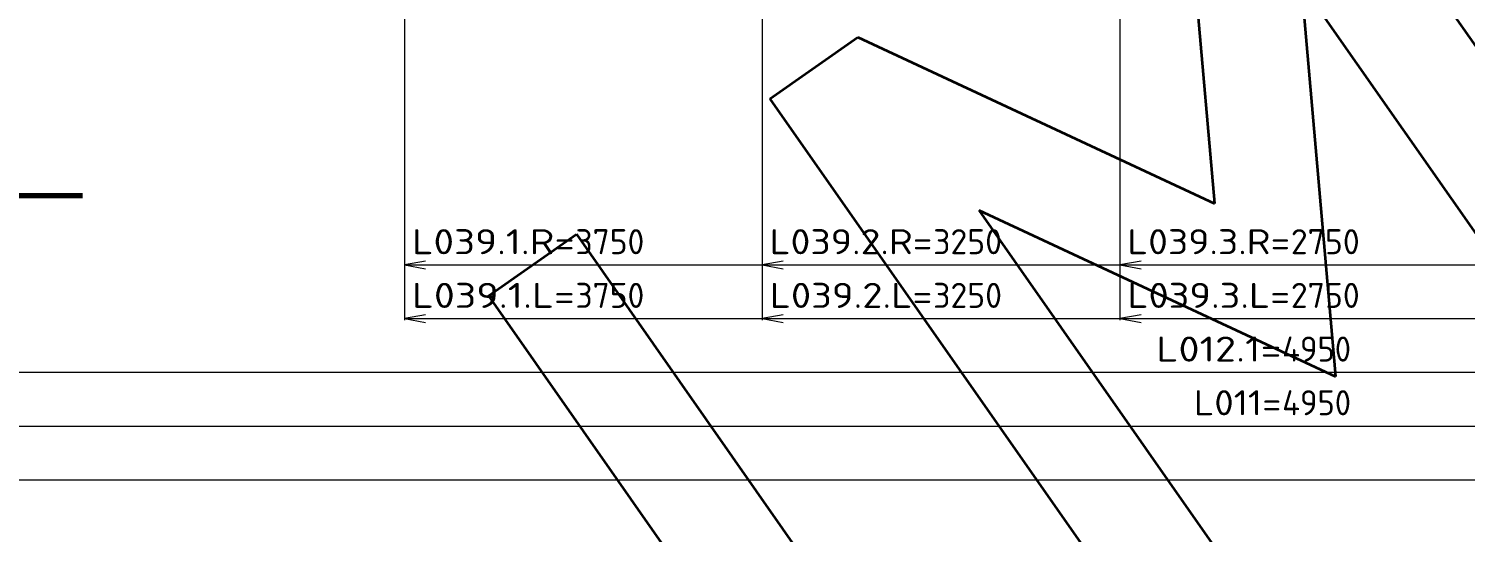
# Model space of a CAD drawing. Header units: millimetres. Extents: x 120 to 10915, y 515 to 8014.
# Drawn here: x 2625 to 4633, y 3727 to 4430 of the extents above; entities that cross this region are included whole.
import ezdxf
from ezdxf.enums import TextEntityAlignment as Align

# ---------------------------------------------------------------- set-up
doc = ezdxf.new("R2010")
doc.units = ezdxf.units.MM
doc.linetypes.add('DASHDOT', pattern=[18.5, 12, -3, 0.5, -3])
doc.layers.get('0').update_dxf_attribs({"lineweight": 13})
for name, color, linetype, lineweight in [('201_Dimensions', 7, 'Continuous', 13), ('202_Information', 7, 'Continuous', 13), ('203_Chassis_left_side_view', 7, 'Continuous', 13)]:
    doc.layers.add(name, color=color, linetype=linetype, lineweight=lineweight)
doc.styles.get("Standard").update_dxf_attribs({"font": 'isocp.shx'})

# ---------------------------------------------------------------- blocks, each defined once
blk = doc.blocks.new('2833342')
at = {"layer": '203_Chassis_left_side_view', "color": 2, "linetype": 'DASHDOT', "lineweight": 25}
for p, q in [((1950, 443), (1950, 1143)), ((1600, 793), (2300, 793))]:
    blk.add_line(p, q, dxfattribs=at)
at = {"layer": '203_Chassis_left_side_view', "color": 150, "lineweight": 70}
blk.add_line((1200, 297), (2700, 297), dxfattribs=at)
at = {"layer": '203_Chassis_left_side_view', "color": 3, "lineweight": 35}
for radius in [302.4, 284.7]:
    blk.add_circle((1950, 793), radius, dxfattribs=at)
blk.add_arc((1950, 793), 536, 292.2753, 247.7247, dxfattribs=at)
at = {"layer": '203_Chassis_left_side_view', "color": 1, "lineweight": 5}
for p in [(1950, 1329), (1950, 297)]:
    blk.add_point(p, dxfattribs=at)
blk = doc.blocks.new('BLOCK29')
at = {"layer": '201_Dimensions', "color": 2, "lineweight": 18}
blk.add_line((500.000183, -100), (10430.000977, -100), dxfattribs=at)
blk = doc.blocks.new('BLOCK45')
at = {"layer": '201_Dimensions', "color": 2, "lineweight": 18}
blk.add_line((1950, -25), (6900, -25), dxfattribs=at)
for s, width, p, p2 in [('L011=', 0.742424, (4253.375, -10), (4375.875, -10)), ('4950', 0.75, (4376.875, -10), (4473.125, -10))]:
    blk.add_text(s, height=35, dxfattribs=dict(at, width=width)).set_placement(p, p2, align=Align.FIT)
blk = doc.blocks.new('BLOCK47')
at = {"layer": '201_Dimensions', "color": 2, "lineweight": 18}
blk.add_line((1950, 50), (6900, 50), dxfattribs=at)
for s, width, p, p2 in [('L012.1=', 0.813953, (4200.874512, 65), (4375.874512, 65)), ('4950', 0.75, (4376.875, 65), (4473.125, 65))]:
    blk.add_text(s, height=35, dxfattribs=dict(at, width=width)).set_placement(p, p2, align=Align.FIT)
blk = doc.blocks.new('BLOCK53')
at = {"layer": '201_Dimensions', "color": 2, "lineweight": 18}
for p, q in [((3150, 1210), (3150, 123)), ((3150, 125), (6900, 125))]:
    blk.add_line(p, q, dxfattribs=at)
blk.add_lwpolyline([(3179.544189, 130.209442), (3150, 125), (3179.544189, 119.790558)], dxfattribs=at)
for s, width, p, p2 in [('L039.1.L=', 0.875002, (3160.499512, 140), (3388, 140)), ('3750', 0.75, (3389, 140), (3485.25, 140))]:
    blk.add_text(s, height=35, dxfattribs=dict(at, width=width)).set_placement(p, p2, align=Align.FIT)
blk = doc.blocks.new('BLOCK54')
at = {"layer": '201_Dimensions', "color": 2, "lineweight": 18}
for p, q in [((3150, 1210), (3150, 198)), ((3150, 200), (6900, 200))]:
    blk.add_line(p, q, dxfattribs=at)
blk.add_lwpolyline([(3179.544189, 205.209442), (3150, 200), (3179.544189, 194.790558)], dxfattribs=at)
for s, width, p, p2 in [('L039.1.R=', 0.853127, (3160.499512, 215), (3388, 215)), ('3750', 0.75, (3389, 215), (3485.25, 215))]:
    blk.add_text(s, height=35, dxfattribs=dict(at, width=width)).set_placement(p, p2, align=Align.FIT)
blk = doc.blocks.new('BLOCK55')
at = {"layer": '201_Dimensions', "color": 2, "lineweight": 18}
for p, q in [((3650, 1210), (3650, 123)), ((3650, 125), (6900, 125))]:
    blk.add_line(p, q, dxfattribs=at)
blk.add_lwpolyline([(3679.544189, 130.209442), (3650, 125), (3679.544189, 119.790558)], dxfattribs=at)
for s, width, p, p2 in [('L039.2.L=', 0.875002, (3660.499512, 140), (3888, 140)), ('3250', 0.75, (3889, 140), (3985.25, 140))]:
    blk.add_text(s, height=35, dxfattribs=dict(at, width=width)).set_placement(p, p2, align=Align.FIT)
blk = doc.blocks.new('BLOCK56')
at = {"layer": '201_Dimensions', "color": 2, "lineweight": 18}
for p, q in [((3650, 1210), (3650, 198)), ((3650, 200), (6900, 200))]:
    blk.add_line(p, q, dxfattribs=at)
blk.add_lwpolyline([(3679.544189, 205.209442), (3650, 200), (3679.544189, 194.790558)], dxfattribs=at)
for s, width, p, p2 in [('L039.2.R=', 0.853127, (3660.499512, 215), (3888, 215)), ('3250', 0.75, (3889, 215), (3985.25, 215))]:
    blk.add_text(s, height=35, dxfattribs=dict(at, width=width)).set_placement(p, p2, align=Align.FIT)
blk = doc.blocks.new('BLOCK57')
at = {"layer": '201_Dimensions', "color": 2, "lineweight": 18}
for p, q in [((4150, 1210), (4150, 123)), ((4150, 125), (6900, 125))]:
    blk.add_line(p, q, dxfattribs=at)
blk.add_lwpolyline([(4179.544434, 130.209442), (4150, 125), (4179.544434, 119.790558)], dxfattribs=at)
for s, width, p, p2 in [('L039.3.L=', 0.875, (4160.5, 140), (4388, 140)), ('2750', 0.75, (4389, 140), (4485.25, 140))]:
    blk.add_text(s, height=35, dxfattribs=dict(at, width=width)).set_placement(p, p2, align=Align.FIT)
blk = doc.blocks.new('BLOCK58')
at = {"layer": '201_Dimensions', "color": 2, "lineweight": 18}
for p, q in [((4150, 1210), (4150, 198)), ((4150, 200), (6900, 200))]:
    blk.add_line(p, q, dxfattribs=at)
blk.add_lwpolyline([(4179.544434, 205.209442), (4150, 200), (4179.544434, 194.790558)], dxfattribs=at)
for s, width, p, p2 in [('L039.3.R=', 0.853125, (4160.5, 215), (4388, 215)), ('2750', 0.75, (4389, 215), (4485.25, 215))]:
    blk.add_text(s, height=35, dxfattribs=dict(at, width=width)).set_placement(p, p2, align=Align.FIT)
blk = doc.blocks.new('PREL')
at = {"layer": '202_Information', "color": 1, "lineweight": 35}
for p, q in [((4357.172924, 2649.682059), (5217.537579, 1420.953992)), ((4234.300117, 2563.645593), (4282.235776, 2015.738509)), ((4403.580898, 2321.887584), (5094.664772, 1334.917527)), ((4403.580898, 2321.887584), (4451.516556, 1773.9805)), ((3660.893686, 2162.142088), (3783.766493, 2248.178553)), ((3783.766493, 2248.178553), (4282.235776, 2015.738509)), ((3660.893686, 2162.142088), (4521.258341, 933.414022)), ((3953.047274, 2006.420544), (4644.131148, 1019.450487)), ((3953.047274, 2006.420544), (4451.516556, 1773.9805)), ((3267.700705, 1886.825399), (3390.573512, 1972.861864)), ((3390.573512, 1972.861864), (4250.938166, 744.133798)), ((3267.700705, 1886.825399), (4128.06536, 658.097332))]:
    blk.add_line(p, q, dxfattribs=at)

msp = doc.modelspace()

# ---------------------------------------------------------------- block references
at = {"color": 7, "lineweight": 35}
for name, p in [('PREL', (0, 2170)), ('2833342', (0, 3900))]:
    msp.add_blockref(name, p, dxfattribs=at)
at = {"layer": '201_Dimensions', "lineweight": 0}
for name in ['BLOCK53', 'BLOCK54', 'BLOCK55', 'BLOCK56', 'BLOCK57', 'BLOCK58', 'BLOCK29', 'BLOCK45', 'BLOCK47']:
    msp.add_blockref(name, (0, 3900), dxfattribs=at)

doc.saveas('drawing.dxf')
